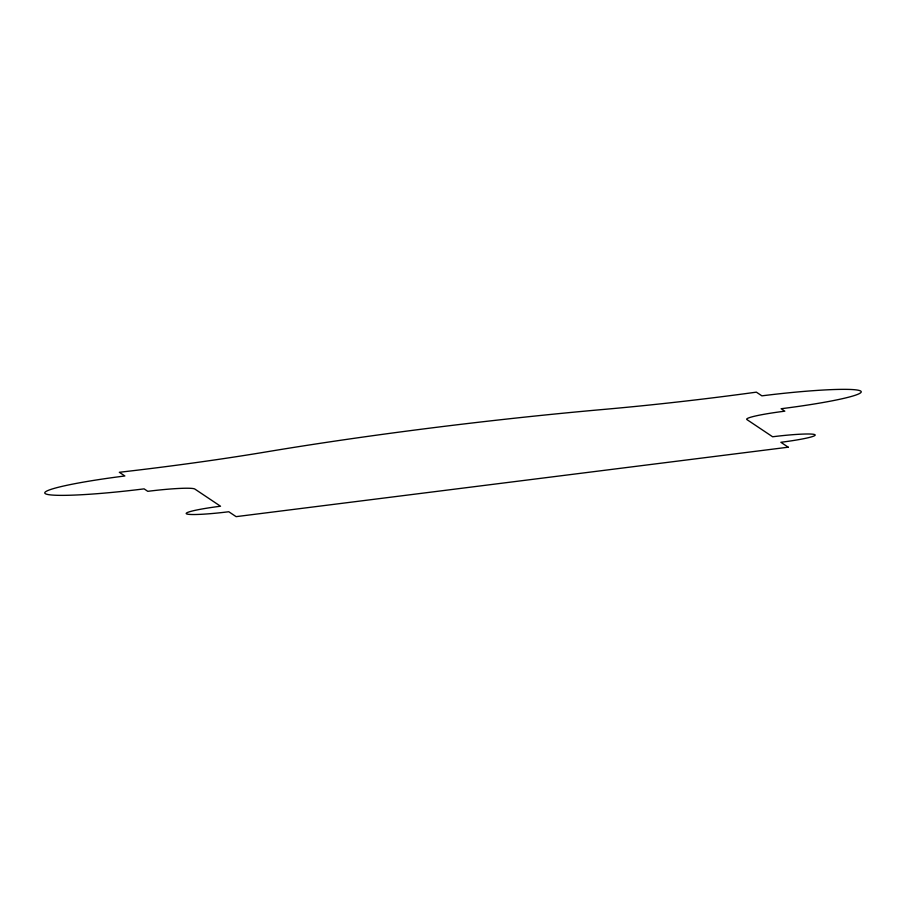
<?xml version="1.0" encoding="UTF-8"?>
<svg xmlns="http://www.w3.org/2000/svg" width="906" height="906" viewBox="0 0 906 906"><rect width="100%" height="100%" fill="white"/><g stroke="black" fill="none" stroke-linecap="round" stroke-linejoin="round"><path stroke-width="1.36" d="M788.209 447.202L236.115 516.647L228.776 511.743A38.709 3.239 -6.7 0 1 186.421 513.793A38.709 3.239 -6.7 0 1 220.52 506.228L194.835 489.047A43.012 3.601 -6.7 0 0 147.78 491.324L144.111 488.866A90.317 7.554 -6.7 0 1 45.3 493.645A90.317 7.554 -6.7 0 1 124.858 475.978L119.332 472.286A275.243 23.035 -6.7 0 0 266.647 451.834A409.444 34.258 -6.7 0 1 604.223 409.376A275.243 23.035 -6.7 0 0 756.363 392.151L761.889 395.843A90.317 7.554 -6.7 0 1 860.7 391.064A90.317 7.554 -6.7 0 1 781.142 408.731L784.811 411.177A43.012 3.601 -6.7 0 0 746.929 419.591L772.614 436.771A38.709 3.239 -6.7 0 1 814.958 434.721A38.709 3.239 -6.7 0 1 780.87 442.287L788.209 447.202"/></g></svg>
